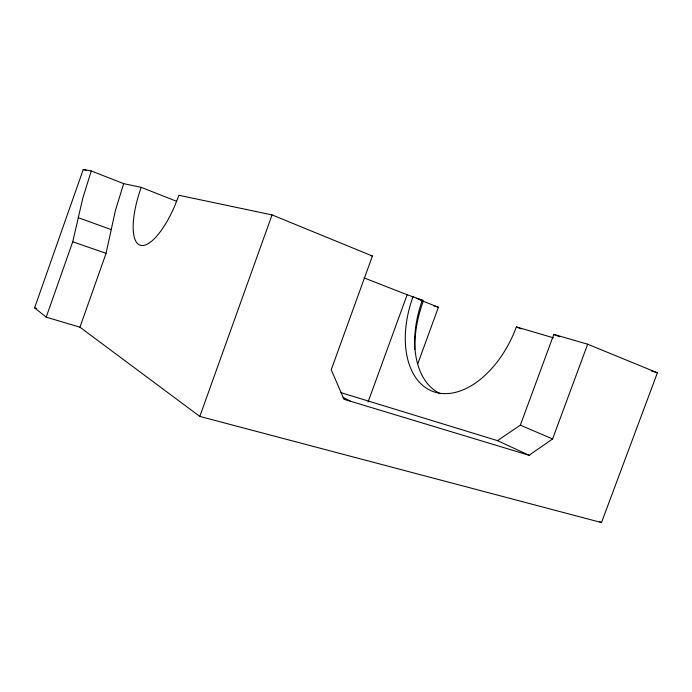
<?xml version="1.0" encoding="UTF-8"?>
<svg xmlns="http://www.w3.org/2000/svg" width="692" height="692" viewBox="0 0 692 692"><rect width="100%" height="100%" fill="white"/><g stroke="black" fill="none" stroke-linecap="round" stroke-linejoin="round"><path stroke-width="1.04" d="M340.922 392.649L497.487 440.631L520.332 425.156L553.834 334.409L587.672 344.218L657.4 372.789L601.504 522.564L199.806 416.428L79.952 327.212L106.058 253.333L115.443 210.299L123.678 183.657L141.194 187.342L176.642 201.311M79.952 327.212L46.2 317.152L72.738 241.793L82.806 198.094L91.283 170.959L123.678 183.657M46.2 317.152L34.6 307.828L83.274 169.436L91.283 170.959M199.806 416.428L272.051 214.901L372.417 256.023L331.217 369.753L344.002 399.284L529.103 455.275L552.588 438.944L587.672 344.218M368.058 402.026L407.138 294.757L422.371 300.164A85.462 54.045 -67.4 0 0 440.233 393.627M417.795 363.733L438.425 307.222L421.316 300.51L423.305 301.107A96.664 61.873 -67.3 0 0 414.776 349.348M272.051 214.901L178.934 195.291L174.592 206.32A57.54 19.099 -69.5 0 1 139.049 244.7A57.54 19.099 -69.5 0 1 141.194 187.342M370.358 255.512L372.417 256.023M413.089 296.513A86.093 53.639 -67.5 0 0 435.233 392.234A86.093 53.639 -67.5 0 0 516.362 326.918L553.479 337.843M416.325 298.364L422.371 300.164M433.477 305.734L438.425 307.222M651.267 370.947L657.4 372.789M34.6 307.828L36.667 308.45M72.738 241.793L106.058 253.333M78.291 217.695L111.23 229.606M363.992 277.847L407.138 294.757M419.317 299.541L423.305 301.107M83.274 169.436L86.292 170.613M516.362 326.918L521.361 328.925M553.834 334.409L559.767 336.822M520.332 425.156L552.588 438.944M497.487 440.631L529.103 455.275M599.575 521.595L601.504 522.564M343.085 397.416L350.576 401.273"/></g></svg>
